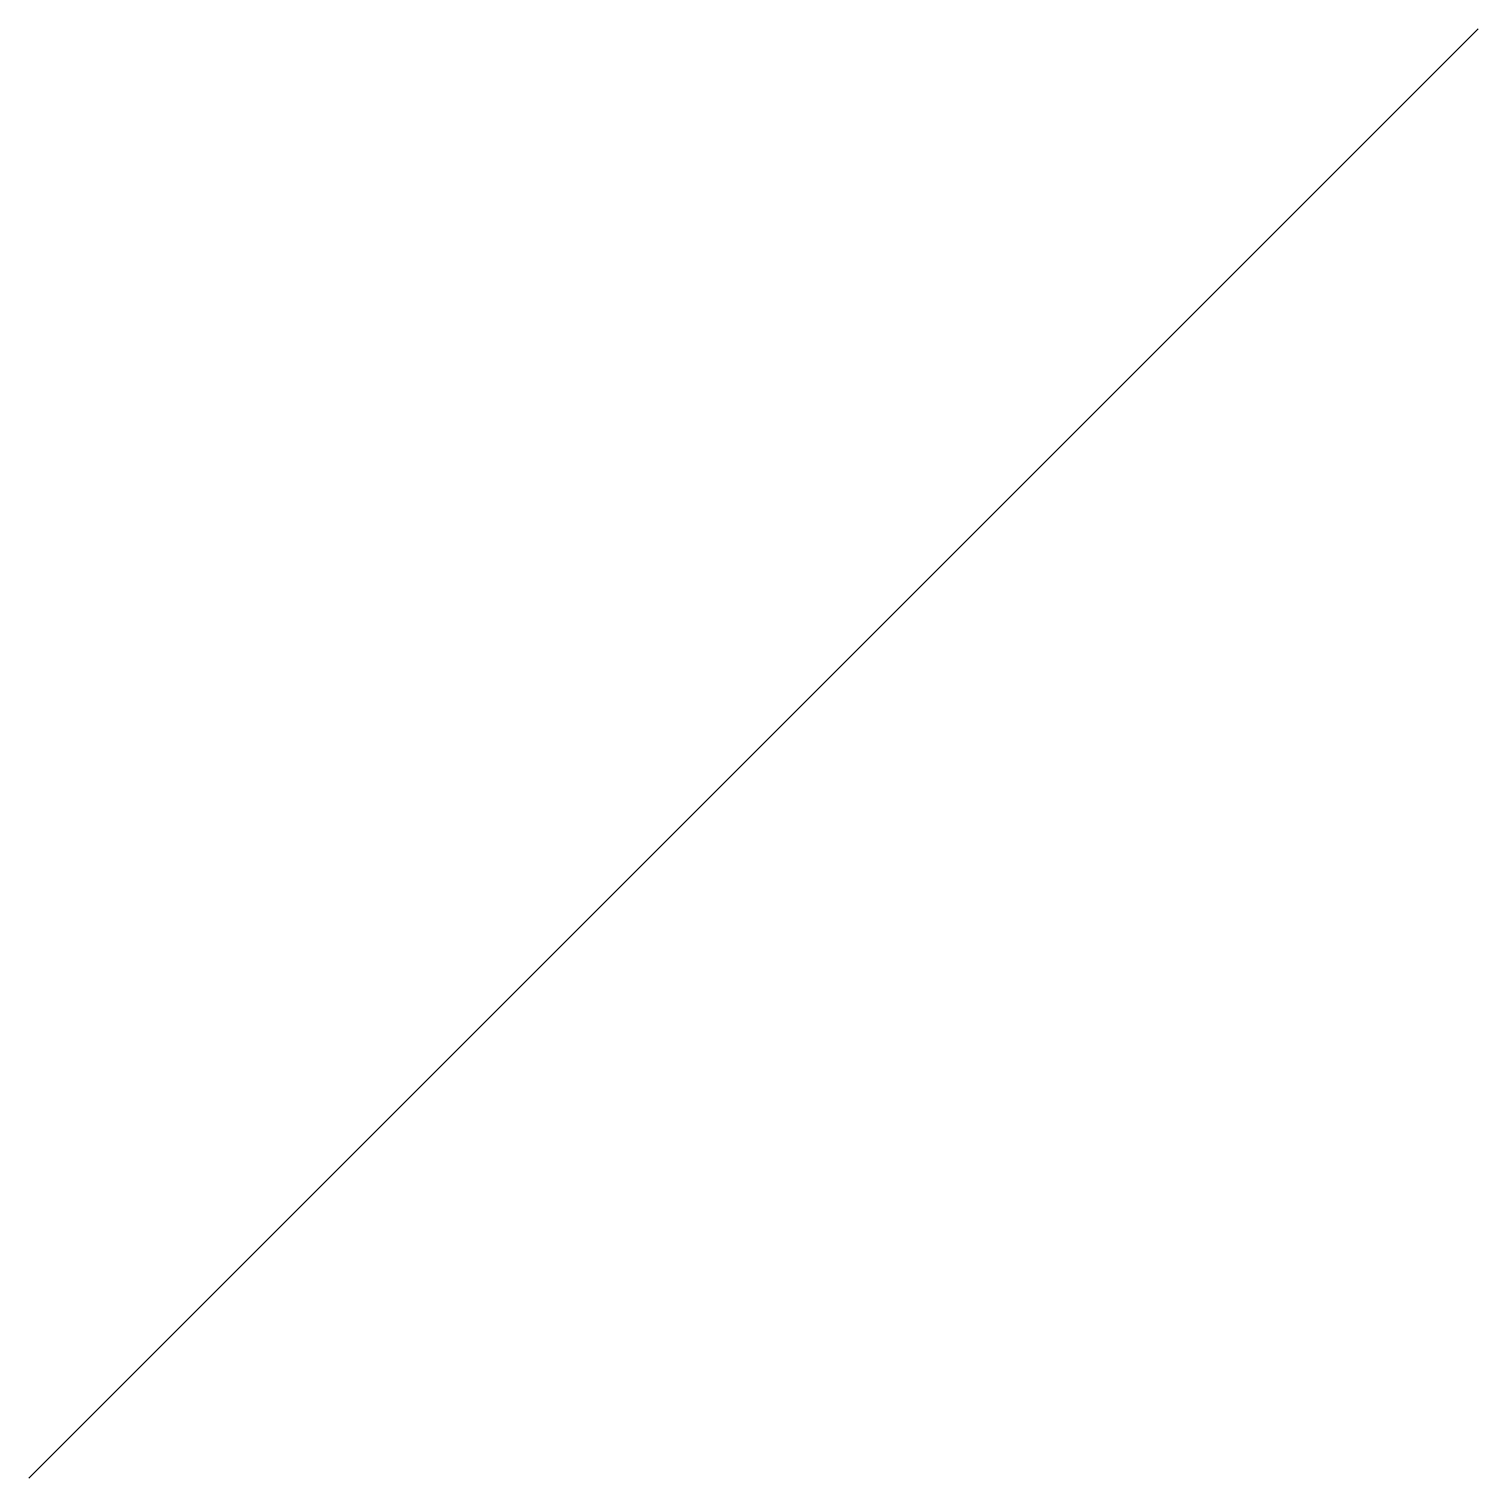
# Model space of a CAD drawing. Header units: millimetres. Extents: x -1.5 to 1.5, y -1.5 to 1.5.
import ezdxf

# ---------------------------------------------------------------- set-up
doc = ezdxf.new("R2010")
doc.units = ezdxf.units.MM

msp = doc.modelspace()

# ---------------------------------------------------------------- linework, layer by layer
at = {"color": 0}
msp.add_line((-1.5, -1.5), (1.5, 1.5), dxfattribs=at)

doc.saveas('drawing.dxf')
